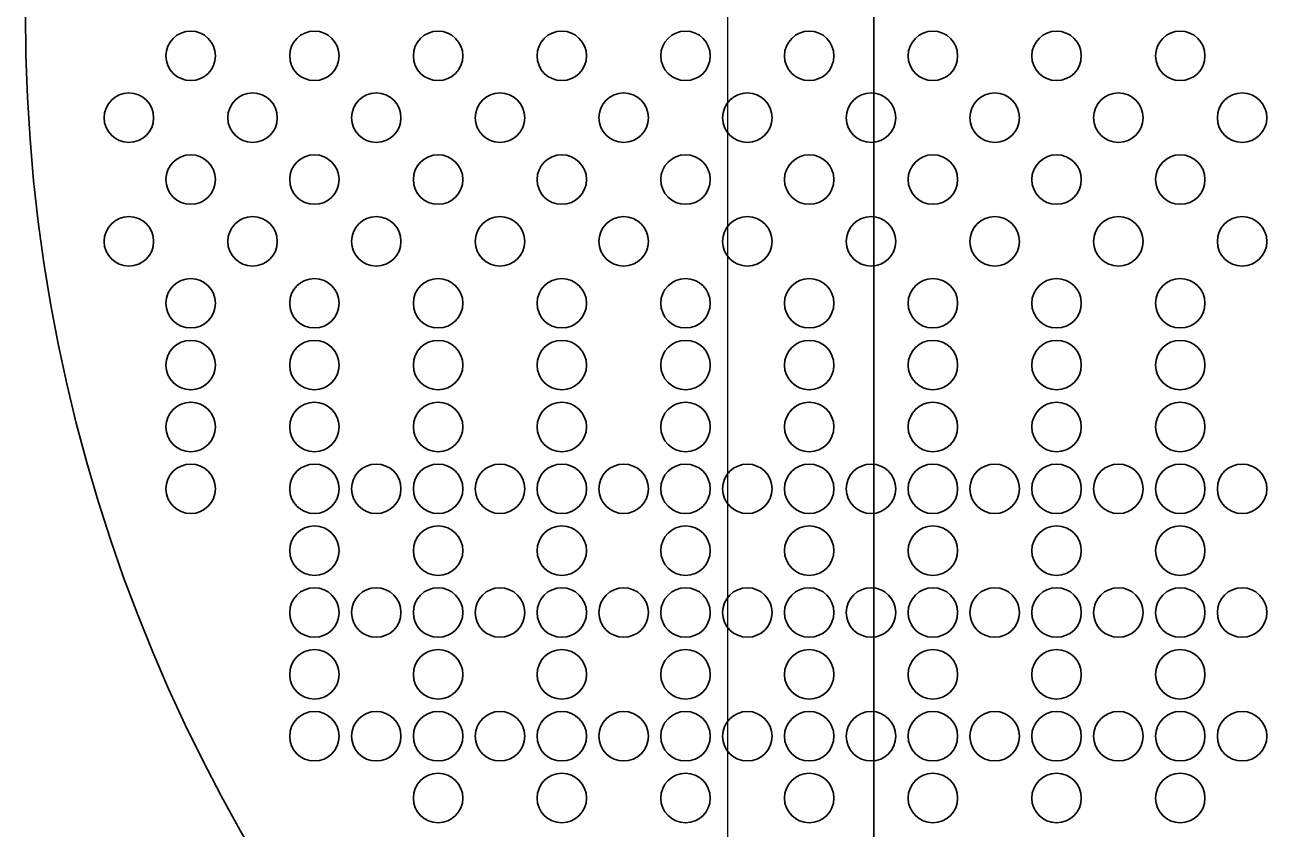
# Model space of a CAD drawing. Header units: millimetres. Extents: x -10 to 278, y -282 to -15.
# Drawn here: x 11.6 to 112.5, y -214 to -149 of the extents above; entities that cross this region are included whole.
import ezdxf

# ---------------------------------------------------------------- set-up
doc = ezdxf.new("R2010")
doc.units = ezdxf.units.MM
doc.header["$MEASUREMENT"] = 0
doc.layers.add('Layer 1', color=7, linetype='Continuous')
picture_1 = doc.add_image_def('image1.png', size_in_pixel=(4032, 3024))

msp = doc.modelspace()

# ---------------------------------------------------------------- linework, layer by layer
at = {"layer": 'Layer 1', "color": 222, "lineweight": 35, "true_color": 0xb81c8a}
msp.add_lwpolyline([(230.23, -253.14), (80.23, -253.14), (80.23, -43.14), (230.23, -43.14), (230.23, -253.14)], dxfattribs=at)
at = {"layer": 'Layer 1', "color": 179, "lineweight": 35, "true_color": 0x231f20}
for points, knots in [([(217.56, -130.88), (217.56, -130.88), (217.56, -55.88), (217.56, -55.88), (217.56, -55.88), (233, -55.88), (233, -55.88), (236.12, -55.88), (237.62, -52.04), (235.33, -49.93), (211.57, -28.05), (179.84, -14.68), (144.99, -14.68), (110.14, -14.68), (78.42, -28.05), (54.66, -49.93), (52.36, -52.04), (53.86, -55.88), (56.98, -55.88), (56.98, -55.88), (72.43, -55.88), (72.43, -55.88), (72.43, -55.88), (72.43, -130.88), (72.43, -130.88), (72.43, -130.88), (27.74, -130.88), (27.74, -130.88), (18.88, -130.88), (11.7, -138.03), (11.62, -146.89), (11.62, -147.26), (11.62, -147.63), (11.62, -148), (11.59, -221.33), (70.28, -280.68), (143.61, -281.42), (217.9, -282.17), (278.37, -222.18), (278.37, -148.05), (278.37, -147.67), (278.36, -147.28), (278.36, -146.89), (278.28, -138.03), (271.1, -130.88), (262.24, -130.88), (262.24, -130.88), (217.56, -130.88), (217.56, -130.88)], [0, 0, 0, 0, 1, 1, 1, 2, 2, 2, 3, 3, 3, 4, 4, 4, 5, 5, 5, 6, 6, 6, 7, 7, 7, 8, 8, 8, 9, 9, 9, 10, 10, 10, 11, 11, 11, 12, 12, 12, 13, 13, 13, 14, 14, 14, 15, 15, 15, 16, 16, 16, 16]), ([(24.99, -153.48), (23.89, -153.48), (22.99, -152.59), (22.99, -151.48), (22.99, -150.38), (23.89, -149.48), (24.99, -149.48), (26.1, -149.48), (26.99, -150.38), (26.99, -151.48), (26.99, -152.59), (26.1, -153.48), (24.99, -153.48)], [0, 0, 0, 0, 1, 1, 1, 2, 2, 2, 3, 3, 3, 4, 4, 4, 4]), ([(34.99, -153.48), (33.89, -153.48), (32.99, -152.59), (32.99, -151.48), (32.99, -150.38), (33.89, -149.48), (34.99, -149.48), (36.1, -149.48), (36.99, -150.38), (36.99, -151.48), (36.99, -152.59), (36.1, -153.48), (34.99, -153.48)], [0, 0, 0, 0, 1, 1, 1, 2, 2, 2, 3, 3, 3, 4, 4, 4, 4]), ([(44.99, -153.48), (43.89, -153.48), (42.99, -152.59), (42.99, -151.48), (42.99, -150.38), (43.89, -149.48), (44.99, -149.48), (46.1, -149.48), (46.99, -150.38), (46.99, -151.48), (46.99, -152.59), (46.1, -153.48), (44.99, -153.48)], [0, 0, 0, 0, 1, 1, 1, 2, 2, 2, 3, 3, 3, 4, 4, 4, 4]), ([(54.99, -153.48), (53.89, -153.48), (52.99, -152.59), (52.99, -151.48), (52.99, -150.38), (53.89, -149.48), (54.99, -149.48), (56.1, -149.48), (56.99, -150.38), (56.99, -151.48), (56.99, -152.59), (56.1, -153.48), (54.99, -153.48)], [0, 0, 0, 0, 1, 1, 1, 2, 2, 2, 3, 3, 3, 4, 4, 4, 4]), ([(64.99, -153.48), (63.89, -153.48), (62.99, -152.59), (62.99, -151.48), (62.99, -150.38), (63.89, -149.48), (64.99, -149.48), (66.1, -149.48), (66.99, -150.38), (66.99, -151.48), (66.99, -152.59), (66.1, -153.48), (64.99, -153.48)], [0, 0, 0, 0, 1, 1, 1, 2, 2, 2, 3, 3, 3, 4, 4, 4, 4]), ([(74.99, -153.48), (73.89, -153.48), (72.99, -152.59), (72.99, -151.48), (72.99, -150.38), (73.89, -149.48), (74.99, -149.48), (76.1, -149.48), (76.99, -150.38), (76.99, -151.48), (76.99, -152.59), (76.1, -153.48), (74.99, -153.48)], [0, 0, 0, 0, 1, 1, 1, 2, 2, 2, 3, 3, 3, 4, 4, 4, 4]), ([(84.99, -153.48), (83.89, -153.48), (82.99, -152.59), (82.99, -151.48), (82.99, -150.38), (83.89, -149.48), (84.99, -149.48), (86.1, -149.48), (86.99, -150.38), (86.99, -151.48), (86.99, -152.59), (86.1, -153.48), (84.99, -153.48)], [0, 0, 0, 0, 1, 1, 1, 2, 2, 2, 3, 3, 3, 4, 4, 4, 4]), ([(94.99, -153.48), (93.89, -153.48), (92.99, -152.59), (92.99, -151.48), (92.99, -150.38), (93.89, -149.48), (94.99, -149.48), (96.1, -149.48), (96.99, -150.38), (96.99, -151.48), (96.99, -152.59), (96.1, -153.48), (94.99, -153.48)], [0, 0, 0, 0, 1, 1, 1, 2, 2, 2, 3, 3, 3, 4, 4, 4, 4]), ([(104.99, -153.48), (103.89, -153.48), (102.99, -152.59), (102.99, -151.48), (102.99, -150.38), (103.89, -149.48), (104.99, -149.48), (106.1, -149.48), (106.99, -150.38), (106.99, -151.48), (106.99, -152.59), (106.1, -153.48), (104.99, -153.48)], [0, 0, 0, 0, 1, 1, 1, 2, 2, 2, 3, 3, 3, 4, 4, 4, 4]), ([(19.99, -158.48), (18.89, -158.48), (17.99, -157.59), (17.99, -156.48), (17.99, -155.38), (18.89, -154.48), (19.99, -154.48), (21.1, -154.48), (21.99, -155.38), (21.99, -156.48), (21.99, -157.59), (21.1, -158.48), (19.99, -158.48)], [0, 0, 0, 0, 1, 1, 1, 2, 2, 2, 3, 3, 3, 4, 4, 4, 4]), ([(29.99, -158.48), (28.89, -158.48), (27.99, -157.59), (27.99, -156.48), (27.99, -155.38), (28.89, -154.48), (29.99, -154.48), (31.1, -154.48), (31.99, -155.38), (31.99, -156.48), (31.99, -157.59), (31.1, -158.48), (29.99, -158.48)], [0, 0, 0, 0, 1, 1, 1, 2, 2, 2, 3, 3, 3, 4, 4, 4, 4]), ([(39.99, -158.48), (38.89, -158.48), (37.99, -157.59), (37.99, -156.48), (37.99, -155.38), (38.89, -154.48), (39.99, -154.48), (41.1, -154.48), (41.99, -155.38), (41.99, -156.48), (41.99, -157.59), (41.1, -158.48), (39.99, -158.48)], [0, 0, 0, 0, 1, 1, 1, 2, 2, 2, 3, 3, 3, 4, 4, 4, 4]), ([(49.99, -158.48), (48.89, -158.48), (47.99, -157.59), (47.99, -156.48), (47.99, -155.38), (48.89, -154.48), (49.99, -154.48), (51.1, -154.48), (51.99, -155.38), (51.99, -156.48), (51.99, -157.59), (51.1, -158.48), (49.99, -158.48)], [0, 0, 0, 0, 1, 1, 1, 2, 2, 2, 3, 3, 3, 4, 4, 4, 4]), ([(59.99, -158.48), (58.89, -158.48), (57.99, -157.59), (57.99, -156.48), (57.99, -155.38), (58.89, -154.48), (59.99, -154.48), (61.1, -154.48), (61.99, -155.38), (61.99, -156.48), (61.99, -157.59), (61.1, -158.48), (59.99, -158.48)], [0, 0, 0, 0, 1, 1, 1, 2, 2, 2, 3, 3, 3, 4, 4, 4, 4]), ([(69.99, -158.48), (68.89, -158.48), (67.99, -157.59), (67.99, -156.48), (67.99, -155.38), (68.89, -154.48), (69.99, -154.48), (71.1, -154.48), (71.99, -155.38), (71.99, -156.48), (71.99, -157.59), (71.1, -158.48), (69.99, -158.48)], [0, 0, 0, 0, 1, 1, 1, 2, 2, 2, 3, 3, 3, 4, 4, 4, 4]), ([(79.99, -158.48), (78.89, -158.48), (77.99, -157.59), (77.99, -156.48), (77.99, -155.38), (78.89, -154.48), (79.99, -154.48), (81.1, -154.48), (81.99, -155.38), (81.99, -156.48), (81.99, -157.59), (81.1, -158.48), (79.99, -158.48)], [0, 0, 0, 0, 1, 1, 1, 2, 2, 2, 3, 3, 3, 4, 4, 4, 4]), ([(89.99, -158.48), (88.89, -158.48), (87.99, -157.59), (87.99, -156.48), (87.99, -155.38), (88.89, -154.48), (89.99, -154.48), (91.1, -154.48), (91.99, -155.38), (91.99, -156.48), (91.99, -157.59), (91.1, -158.48), (89.99, -158.48)], [0, 0, 0, 0, 1, 1, 1, 2, 2, 2, 3, 3, 3, 4, 4, 4, 4]), ([(99.99, -158.48), (98.89, -158.48), (97.99, -157.59), (97.99, -156.48), (97.99, -155.38), (98.89, -154.48), (99.99, -154.48), (101.1, -154.48), (101.99, -155.38), (101.99, -156.48), (101.99, -157.59), (101.1, -158.48), (99.99, -158.48)], [0, 0, 0, 0, 1, 1, 1, 2, 2, 2, 3, 3, 3, 4, 4, 4, 4]), ([(109.99, -158.48), (108.89, -158.48), (107.99, -157.59), (107.99, -156.48), (107.99, -155.38), (108.89, -154.48), (109.99, -154.48), (111.1, -154.48), (111.99, -155.38), (111.99, -156.48), (111.99, -157.59), (111.1, -158.48), (109.99, -158.48)], [0, 0, 0, 0, 1, 1, 1, 2, 2, 2, 3, 3, 3, 4, 4, 4, 4]), ([(24.99, -163.48), (23.89, -163.48), (22.99, -162.59), (22.99, -161.48), (22.99, -160.38), (23.89, -159.48), (24.99, -159.48), (26.1, -159.48), (26.99, -160.38), (26.99, -161.48), (26.99, -162.59), (26.1, -163.48), (24.99, -163.48)], [0, 0, 0, 0, 1, 1, 1, 2, 2, 2, 3, 3, 3, 4, 4, 4, 4]), ([(34.99, -163.48), (33.89, -163.48), (32.99, -162.59), (32.99, -161.48), (32.99, -160.38), (33.89, -159.48), (34.99, -159.48), (36.1, -159.48), (36.99, -160.38), (36.99, -161.48), (36.99, -162.59), (36.1, -163.48), (34.99, -163.48)], [0, 0, 0, 0, 1, 1, 1, 2, 2, 2, 3, 3, 3, 4, 4, 4, 4]), ([(44.99, -163.48), (43.89, -163.48), (42.99, -162.59), (42.99, -161.48), (42.99, -160.38), (43.89, -159.48), (44.99, -159.48), (46.1, -159.48), (46.99, -160.38), (46.99, -161.48), (46.99, -162.59), (46.1, -163.48), (44.99, -163.48)], [0, 0, 0, 0, 1, 1, 1, 2, 2, 2, 3, 3, 3, 4, 4, 4, 4]), ([(54.99, -163.48), (53.89, -163.48), (52.99, -162.59), (52.99, -161.48), (52.99, -160.38), (53.89, -159.48), (54.99, -159.48), (56.1, -159.48), (56.99, -160.38), (56.99, -161.48), (56.99, -162.59), (56.1, -163.48), (54.99, -163.48)], [0, 0, 0, 0, 1, 1, 1, 2, 2, 2, 3, 3, 3, 4, 4, 4, 4]), ([(64.99, -163.48), (63.89, -163.48), (62.99, -162.59), (62.99, -161.48), (62.99, -160.38), (63.89, -159.48), (64.99, -159.48), (66.1, -159.48), (66.99, -160.38), (66.99, -161.48), (66.99, -162.59), (66.1, -163.48), (64.99, -163.48)], [0, 0, 0, 0, 1, 1, 1, 2, 2, 2, 3, 3, 3, 4, 4, 4, 4]), ([(74.99, -163.48), (73.89, -163.48), (72.99, -162.59), (72.99, -161.48), (72.99, -160.38), (73.89, -159.48), (74.99, -159.48), (76.1, -159.48), (76.99, -160.38), (76.99, -161.48), (76.99, -162.59), (76.1, -163.48), (74.99, -163.48)], [0, 0, 0, 0, 1, 1, 1, 2, 2, 2, 3, 3, 3, 4, 4, 4, 4]), ([(84.99, -163.48), (83.89, -163.48), (82.99, -162.59), (82.99, -161.48), (82.99, -160.38), (83.89, -159.48), (84.99, -159.48), (86.1, -159.48), (86.99, -160.38), (86.99, -161.48), (86.99, -162.59), (86.1, -163.48), (84.99, -163.48)], [0, 0, 0, 0, 1, 1, 1, 2, 2, 2, 3, 3, 3, 4, 4, 4, 4]), ([(94.99, -163.48), (93.89, -163.48), (92.99, -162.59), (92.99, -161.48), (92.99, -160.38), (93.89, -159.48), (94.99, -159.48), (96.1, -159.48), (96.99, -160.38), (96.99, -161.48), (96.99, -162.59), (96.1, -163.48), (94.99, -163.48)], [0, 0, 0, 0, 1, 1, 1, 2, 2, 2, 3, 3, 3, 4, 4, 4, 4]), ([(104.99, -163.48), (103.89, -163.48), (102.99, -162.59), (102.99, -161.48), (102.99, -160.38), (103.89, -159.48), (104.99, -159.48), (106.1, -159.48), (106.99, -160.38), (106.99, -161.48), (106.99, -162.59), (106.1, -163.48), (104.99, -163.48)], [0, 0, 0, 0, 1, 1, 1, 2, 2, 2, 3, 3, 3, 4, 4, 4, 4]), ([(19.99, -168.48), (18.89, -168.48), (17.99, -167.59), (17.99, -166.48), (17.99, -165.38), (18.89, -164.48), (19.99, -164.48), (21.1, -164.48), (21.99, -165.38), (21.99, -166.48), (21.99, -167.59), (21.1, -168.48), (19.99, -168.48)], [0, 0, 0, 0, 1, 1, 1, 2, 2, 2, 3, 3, 3, 4, 4, 4, 4]), ([(29.99, -168.48), (28.89, -168.48), (27.99, -167.59), (27.99, -166.48), (27.99, -165.38), (28.89, -164.48), (29.99, -164.48), (31.1, -164.48), (31.99, -165.38), (31.99, -166.48), (31.99, -167.59), (31.1, -168.48), (29.99, -168.48)], [0, 0, 0, 0, 1, 1, 1, 2, 2, 2, 3, 3, 3, 4, 4, 4, 4]), ([(39.99, -168.48), (38.89, -168.48), (37.99, -167.59), (37.99, -166.48), (37.99, -165.38), (38.89, -164.48), (39.99, -164.48), (41.1, -164.48), (41.99, -165.38), (41.99, -166.48), (41.99, -167.59), (41.1, -168.48), (39.99, -168.48)], [0, 0, 0, 0, 1, 1, 1, 2, 2, 2, 3, 3, 3, 4, 4, 4, 4]), ([(49.99, -168.48), (48.89, -168.48), (47.99, -167.59), (47.99, -166.48), (47.99, -165.38), (48.89, -164.48), (49.99, -164.48), (51.1, -164.48), (51.99, -165.38), (51.99, -166.48), (51.99, -167.59), (51.1, -168.48), (49.99, -168.48)], [0, 0, 0, 0, 1, 1, 1, 2, 2, 2, 3, 3, 3, 4, 4, 4, 4]), ([(59.99, -168.48), (58.89, -168.48), (57.99, -167.59), (57.99, -166.48), (57.99, -165.38), (58.89, -164.48), (59.99, -164.48), (61.1, -164.48), (61.99, -165.38), (61.99, -166.48), (61.99, -167.59), (61.1, -168.48), (59.99, -168.48)], [0, 0, 0, 0, 1, 1, 1, 2, 2, 2, 3, 3, 3, 4, 4, 4, 4]), ([(69.99, -168.48), (68.89, -168.48), (67.99, -167.59), (67.99, -166.48), (67.99, -165.38), (68.89, -164.48), (69.99, -164.48), (71.1, -164.48), (71.99, -165.38), (71.99, -166.48), (71.99, -167.59), (71.1, -168.48), (69.99, -168.48)], [0, 0, 0, 0, 1, 1, 1, 2, 2, 2, 3, 3, 3, 4, 4, 4, 4]), ([(79.99, -168.48), (78.89, -168.48), (77.99, -167.59), (77.99, -166.48), (77.99, -165.38), (78.89, -164.48), (79.99, -164.48), (81.1, -164.48), (81.99, -165.38), (81.99, -166.48), (81.99, -167.59), (81.1, -168.48), (79.99, -168.48)], [0, 0, 0, 0, 1, 1, 1, 2, 2, 2, 3, 3, 3, 4, 4, 4, 4]), ([(89.99, -168.48), (88.89, -168.48), (87.99, -167.59), (87.99, -166.48), (87.99, -165.38), (88.89, -164.48), (89.99, -164.48), (91.1, -164.48), (91.99, -165.38), (91.99, -166.48), (91.99, -167.59), (91.1, -168.48), (89.99, -168.48)], [0, 0, 0, 0, 1, 1, 1, 2, 2, 2, 3, 3, 3, 4, 4, 4, 4]), ([(99.99, -168.48), (98.89, -168.48), (97.99, -167.59), (97.99, -166.48), (97.99, -165.38), (98.89, -164.48), (99.99, -164.48), (101.1, -164.48), (101.99, -165.38), (101.99, -166.48), (101.99, -167.59), (101.1, -168.48), (99.99, -168.48)], [0, 0, 0, 0, 1, 1, 1, 2, 2, 2, 3, 3, 3, 4, 4, 4, 4]), ([(109.99, -168.48), (108.89, -168.48), (107.99, -167.59), (107.99, -166.48), (107.99, -165.38), (108.89, -164.48), (109.99, -164.48), (111.1, -164.48), (111.99, -165.38), (111.99, -166.48), (111.99, -167.59), (111.1, -168.48), (109.99, -168.48)], [0, 0, 0, 0, 1, 1, 1, 2, 2, 2, 3, 3, 3, 4, 4, 4, 4]), ([(24.99, -173.48), (23.89, -173.48), (22.99, -172.59), (22.99, -171.48), (22.99, -170.38), (23.89, -169.48), (24.99, -169.48), (26.1, -169.48), (26.99, -170.38), (26.99, -171.48), (26.99, -172.59), (26.1, -173.48), (24.99, -173.48)], [0, 0, 0, 0, 1, 1, 1, 2, 2, 2, 3, 3, 3, 4, 4, 4, 4]), ([(34.99, -173.48), (33.89, -173.48), (32.99, -172.59), (32.99, -171.48), (32.99, -170.38), (33.89, -169.48), (34.99, -169.48), (36.1, -169.48), (36.99, -170.38), (36.99, -171.48), (36.99, -172.59), (36.1, -173.48), (34.99, -173.48)], [0, 0, 0, 0, 1, 1, 1, 2, 2, 2, 3, 3, 3, 4, 4, 4, 4]), ([(44.99, -173.48), (43.89, -173.48), (42.99, -172.59), (42.99, -171.48), (42.99, -170.38), (43.89, -169.48), (44.99, -169.48), (46.1, -169.48), (46.99, -170.38), (46.99, -171.48), (46.99, -172.59), (46.1, -173.48), (44.99, -173.48)], [0, 0, 0, 0, 1, 1, 1, 2, 2, 2, 3, 3, 3, 4, 4, 4, 4]), ([(54.99, -173.48), (53.89, -173.48), (52.99, -172.59), (52.99, -171.48), (52.99, -170.38), (53.89, -169.48), (54.99, -169.48), (56.1, -169.48), (56.99, -170.38), (56.99, -171.48), (56.99, -172.59), (56.1, -173.48), (54.99, -173.48)], [0, 0, 0, 0, 1, 1, 1, 2, 2, 2, 3, 3, 3, 4, 4, 4, 4]), ([(64.99, -173.48), (63.89, -173.48), (62.99, -172.59), (62.99, -171.48), (62.99, -170.38), (63.89, -169.48), (64.99, -169.48), (66.1, -169.48), (66.99, -170.38), (66.99, -171.48), (66.99, -172.59), (66.1, -173.48), (64.99, -173.48)], [0, 0, 0, 0, 1, 1, 1, 2, 2, 2, 3, 3, 3, 4, 4, 4, 4]), ([(74.99, -173.48), (73.89, -173.48), (72.99, -172.59), (72.99, -171.48), (72.99, -170.38), (73.89, -169.48), (74.99, -169.48), (76.1, -169.48), (76.99, -170.38), (76.99, -171.48), (76.99, -172.59), (76.1, -173.48), (74.99, -173.48)], [0, 0, 0, 0, 1, 1, 1, 2, 2, 2, 3, 3, 3, 4, 4, 4, 4]), ([(84.99, -173.48), (83.89, -173.48), (82.99, -172.59), (82.99, -171.48), (82.99, -170.38), (83.89, -169.48), (84.99, -169.48), (86.1, -169.48), (86.99, -170.38), (86.99, -171.48), (86.99, -172.59), (86.1, -173.48), (84.99, -173.48)], [0, 0, 0, 0, 1, 1, 1, 2, 2, 2, 3, 3, 3, 4, 4, 4, 4]), ([(94.99, -173.48), (93.89, -173.48), (92.99, -172.59), (92.99, -171.48), (92.99, -170.38), (93.89, -169.48), (94.99, -169.48), (96.1, -169.48), (96.99, -170.38), (96.99, -171.48), (96.99, -172.59), (96.1, -173.48), (94.99, -173.48)], [0, 0, 0, 0, 1, 1, 1, 2, 2, 2, 3, 3, 3, 4, 4, 4, 4]), ([(104.99, -173.48), (103.89, -173.48), (102.99, -172.59), (102.99, -171.48), (102.99, -170.38), (103.89, -169.48), (104.99, -169.48), (106.1, -169.48), (106.99, -170.38), (106.99, -171.48), (106.99, -172.59), (106.1, -173.48), (104.99, -173.48)], [0, 0, 0, 0, 1, 1, 1, 2, 2, 2, 3, 3, 3, 4, 4, 4, 4]), ([(24.99, -178.48), (23.89, -178.48), (22.99, -177.59), (22.99, -176.48), (22.99, -175.38), (23.89, -174.48), (24.99, -174.48), (26.1, -174.48), (26.99, -175.38), (26.99, -176.48), (26.99, -177.59), (26.1, -178.48), (24.99, -178.48)], [0, 0, 0, 0, 1, 1, 1, 2, 2, 2, 3, 3, 3, 4, 4, 4, 4]), ([(34.99, -178.48), (33.89, -178.48), (32.99, -177.59), (32.99, -176.48), (32.99, -175.38), (33.89, -174.48), (34.99, -174.48), (36.1, -174.48), (36.99, -175.38), (36.99, -176.48), (36.99, -177.59), (36.1, -178.48), (34.99, -178.48)], [0, 0, 0, 0, 1, 1, 1, 2, 2, 2, 3, 3, 3, 4, 4, 4, 4]), ([(44.99, -178.48), (43.89, -178.48), (42.99, -177.59), (42.99, -176.48), (42.99, -175.38), (43.89, -174.48), (44.99, -174.48), (46.1, -174.48), (46.99, -175.38), (46.99, -176.48), (46.99, -177.59), (46.1, -178.48), (44.99, -178.48)], [0, 0, 0, 0, 1, 1, 1, 2, 2, 2, 3, 3, 3, 4, 4, 4, 4]), ([(54.99, -178.48), (53.89, -178.48), (52.99, -177.59), (52.99, -176.48), (52.99, -175.38), (53.89, -174.48), (54.99, -174.48), (56.1, -174.48), (56.99, -175.38), (56.99, -176.48), (56.99, -177.59), (56.1, -178.48), (54.99, -178.48)], [0, 0, 0, 0, 1, 1, 1, 2, 2, 2, 3, 3, 3, 4, 4, 4, 4]), ([(64.99, -178.48), (63.89, -178.48), (62.99, -177.59), (62.99, -176.48), (62.99, -175.38), (63.89, -174.48), (64.99, -174.48), (66.1, -174.48), (66.99, -175.38), (66.99, -176.48), (66.99, -177.59), (66.1, -178.48), (64.99, -178.48)], [0, 0, 0, 0, 1, 1, 1, 2, 2, 2, 3, 3, 3, 4, 4, 4, 4]), ([(74.99, -178.48), (73.89, -178.48), (72.99, -177.59), (72.99, -176.48), (72.99, -175.38), (73.89, -174.48), (74.99, -174.48), (76.1, -174.48), (76.99, -175.38), (76.99, -176.48), (76.99, -177.59), (76.1, -178.48), (74.99, -178.48)], [0, 0, 0, 0, 1, 1, 1, 2, 2, 2, 3, 3, 3, 4, 4, 4, 4]), ([(84.99, -178.48), (83.89, -178.48), (82.99, -177.59), (82.99, -176.48), (82.99, -175.38), (83.89, -174.48), (84.99, -174.48), (86.1, -174.48), (86.99, -175.38), (86.99, -176.48), (86.99, -177.59), (86.1, -178.48), (84.99, -178.48)], [0, 0, 0, 0, 1, 1, 1, 2, 2, 2, 3, 3, 3, 4, 4, 4, 4]), ([(94.99, -178.48), (93.89, -178.48), (92.99, -177.59), (92.99, -176.48), (92.99, -175.38), (93.89, -174.48), (94.99, -174.48), (96.1, -174.48), (96.99, -175.38), (96.99, -176.48), (96.99, -177.59), (96.1, -178.48), (94.99, -178.48)], [0, 0, 0, 0, 1, 1, 1, 2, 2, 2, 3, 3, 3, 4, 4, 4, 4]), ([(104.99, -178.48), (103.89, -178.48), (102.99, -177.59), (102.99, -176.48), (102.99, -175.38), (103.89, -174.48), (104.99, -174.48), (106.1, -174.48), (106.99, -175.38), (106.99, -176.48), (106.99, -177.59), (106.1, -178.48), (104.99, -178.48)], [0, 0, 0, 0, 1, 1, 1, 2, 2, 2, 3, 3, 3, 4, 4, 4, 4]), ([(24.99, -183.48), (23.89, -183.48), (22.99, -182.59), (22.99, -181.48), (22.99, -180.38), (23.89, -179.48), (24.99, -179.48), (26.1, -179.48), (26.99, -180.38), (26.99, -181.48), (26.99, -182.59), (26.1, -183.48), (24.99, -183.48)], [0, 0, 0, 0, 1, 1, 1, 2, 2, 2, 3, 3, 3, 4, 4, 4, 4]), ([(34.99, -183.48), (33.89, -183.48), (32.99, -182.59), (32.99, -181.48), (32.99, -180.38), (33.89, -179.48), (34.99, -179.48), (36.1, -179.48), (36.99, -180.38), (36.99, -181.48), (36.99, -182.59), (36.1, -183.48), (34.99, -183.48)], [0, 0, 0, 0, 1, 1, 1, 2, 2, 2, 3, 3, 3, 4, 4, 4, 4]), ([(44.99, -183.48), (43.89, -183.48), (42.99, -182.59), (42.99, -181.48), (42.99, -180.38), (43.89, -179.48), (44.99, -179.48), (46.1, -179.48), (46.99, -180.38), (46.99, -181.48), (46.99, -182.59), (46.1, -183.48), (44.99, -183.48)], [0, 0, 0, 0, 1, 1, 1, 2, 2, 2, 3, 3, 3, 4, 4, 4, 4]), ([(54.99, -183.48), (53.89, -183.48), (52.99, -182.59), (52.99, -181.48), (52.99, -180.38), (53.89, -179.48), (54.99, -179.48), (56.1, -179.48), (56.99, -180.38), (56.99, -181.48), (56.99, -182.59), (56.1, -183.48), (54.99, -183.48)], [0, 0, 0, 0, 1, 1, 1, 2, 2, 2, 3, 3, 3, 4, 4, 4, 4]), ([(64.99, -183.48), (63.89, -183.48), (62.99, -182.59), (62.99, -181.48), (62.99, -180.38), (63.89, -179.48), (64.99, -179.48), (66.1, -179.48), (66.99, -180.38), (66.99, -181.48), (66.99, -182.59), (66.1, -183.48), (64.99, -183.48)], [0, 0, 0, 0, 1, 1, 1, 2, 2, 2, 3, 3, 3, 4, 4, 4, 4]), ([(74.99, -183.48), (73.89, -183.48), (72.99, -182.59), (72.99, -181.48), (72.99, -180.38), (73.89, -179.48), (74.99, -179.48), (76.1, -179.48), (76.99, -180.38), (76.99, -181.48), (76.99, -182.59), (76.1, -183.48), (74.99, -183.48)], [0, 0, 0, 0, 1, 1, 1, 2, 2, 2, 3, 3, 3, 4, 4, 4, 4]), ([(84.99, -183.48), (83.89, -183.48), (82.99, -182.59), (82.99, -181.48), (82.99, -180.38), (83.89, -179.48), (84.99, -179.48), (86.1, -179.48), (86.99, -180.38), (86.99, -181.48), (86.99, -182.59), (86.1, -183.48), (84.99, -183.48)], [0, 0, 0, 0, 1, 1, 1, 2, 2, 2, 3, 3, 3, 4, 4, 4, 4]), ([(94.99, -183.48), (93.89, -183.48), (92.99, -182.59), (92.99, -181.48), (92.99, -180.38), (93.89, -179.48), (94.99, -179.48), (96.1, -179.48), (96.99, -180.38), (96.99, -181.48), (96.99, -182.59), (96.1, -183.48), (94.99, -183.48)], [0, 0, 0, 0, 1, 1, 1, 2, 2, 2, 3, 3, 3, 4, 4, 4, 4]), ([(104.99, -183.48), (103.89, -183.48), (102.99, -182.59), (102.99, -181.48), (102.99, -180.38), (103.89, -179.48), (104.99, -179.48), (106.1, -179.48), (106.99, -180.38), (106.99, -181.48), (106.99, -182.59), (106.1, -183.48), (104.99, -183.48)], [0, 0, 0, 0, 1, 1, 1, 2, 2, 2, 3, 3, 3, 4, 4, 4, 4]), ([(24.99, -188.48), (23.89, -188.48), (22.99, -187.59), (22.99, -186.48), (22.99, -185.38), (23.89, -184.48), (24.99, -184.48), (26.1, -184.48), (26.99, -185.38), (26.99, -186.48), (26.99, -187.59), (26.1, -188.48), (24.99, -188.48)], [0, 0, 0, 0, 1, 1, 1, 2, 2, 2, 3, 3, 3, 4, 4, 4, 4]), ([(34.99, -188.48), (33.89, -188.48), (32.99, -187.59), (32.99, -186.48), (32.99, -185.38), (33.89, -184.48), (34.99, -184.48), (36.1, -184.48), (36.99, -185.38), (36.99, -186.48), (36.99, -187.59), (36.1, -188.48), (34.99, -188.48)], [0, 0, 0, 0, 1, 1, 1, 2, 2, 2, 3, 3, 3, 4, 4, 4, 4]), ([(39.99, -188.48), (38.89, -188.48), (37.99, -187.59), (37.99, -186.48), (37.99, -185.38), (38.89, -184.48), (39.99, -184.48), (41.1, -184.48), (41.99, -185.38), (41.99, -186.48), (41.99, -187.59), (41.1, -188.48), (39.99, -188.48)], [0, 0, 0, 0, 1, 1, 1, 2, 2, 2, 3, 3, 3, 4, 4, 4, 4]), ([(44.99, -188.48), (43.89, -188.48), (42.99, -187.59), (42.99, -186.48), (42.99, -185.38), (43.89, -184.48), (44.99, -184.48), (46.1, -184.48), (46.99, -185.38), (46.99, -186.48), (46.99, -187.59), (46.1, -188.48), (44.99, -188.48)], [0, 0, 0, 0, 1, 1, 1, 2, 2, 2, 3, 3, 3, 4, 4, 4, 4]), ([(49.99, -188.48), (48.89, -188.48), (47.99, -187.59), (47.99, -186.48), (47.99, -185.38), (48.89, -184.48), (49.99, -184.48), (51.1, -184.48), (51.99, -185.38), (51.99, -186.48), (51.99, -187.59), (51.1, -188.48), (49.99, -188.48)], [0, 0, 0, 0, 1, 1, 1, 2, 2, 2, 3, 3, 3, 4, 4, 4, 4]), ([(54.99, -188.48), (53.89, -188.48), (52.99, -187.59), (52.99, -186.48), (52.99, -185.38), (53.89, -184.48), (54.99, -184.48), (56.1, -184.48), (56.99, -185.38), (56.99, -186.48), (56.99, -187.59), (56.1, -188.48), (54.99, -188.48)], [0, 0, 0, 0, 1, 1, 1, 2, 2, 2, 3, 3, 3, 4, 4, 4, 4]), ([(59.99, -188.48), (58.89, -188.48), (57.99, -187.59), (57.99, -186.48), (57.99, -185.38), (58.89, -184.48), (59.99, -184.48), (61.1, -184.48), (61.99, -185.38), (61.99, -186.48), (61.99, -187.59), (61.1, -188.48), (59.99, -188.48)], [0, 0, 0, 0, 1, 1, 1, 2, 2, 2, 3, 3, 3, 4, 4, 4, 4]), ([(64.99, -188.48), (63.89, -188.48), (62.99, -187.59), (62.99, -186.48), (62.99, -185.38), (63.89, -184.48), (64.99, -184.48), (66.1, -184.48), (66.99, -185.38), (66.99, -186.48), (66.99, -187.59), (66.1, -188.48), (64.99, -188.48)], [0, 0, 0, 0, 1, 1, 1, 2, 2, 2, 3, 3, 3, 4, 4, 4, 4]), ([(69.99, -188.48), (68.89, -188.48), (67.99, -187.59), (67.99, -186.48), (67.99, -185.38), (68.89, -184.48), (69.99, -184.48), (71.1, -184.48), (71.99, -185.38), (71.99, -186.48), (71.99, -187.59), (71.1, -188.48), (69.99, -188.48)], [0, 0, 0, 0, 1, 1, 1, 2, 2, 2, 3, 3, 3, 4, 4, 4, 4]), ([(74.99, -188.48), (73.89, -188.48), (72.99, -187.59), (72.99, -186.48), (72.99, -185.38), (73.89, -184.48), (74.99, -184.48), (76.1, -184.48), (76.99, -185.38), (76.99, -186.48), (76.99, -187.59), (76.1, -188.48), (74.99, -188.48)], [0, 0, 0, 0, 1, 1, 1, 2, 2, 2, 3, 3, 3, 4, 4, 4, 4]), ([(79.99, -188.48), (78.89, -188.48), (77.99, -187.59), (77.99, -186.48), (77.99, -185.38), (78.89, -184.48), (79.99, -184.48), (81.1, -184.48), (81.99, -185.38), (81.99, -186.48), (81.99, -187.59), (81.1, -188.48), (79.99, -188.48)], [0, 0, 0, 0, 1, 1, 1, 2, 2, 2, 3, 3, 3, 4, 4, 4, 4]), ([(84.99, -188.48), (83.89, -188.48), (82.99, -187.59), (82.99, -186.48), (82.99, -185.38), (83.89, -184.48), (84.99, -184.48), (86.1, -184.48), (86.99, -185.38), (86.99, -186.48), (86.99, -187.59), (86.1, -188.48), (84.99, -188.48)], [0, 0, 0, 0, 1, 1, 1, 2, 2, 2, 3, 3, 3, 4, 4, 4, 4]), ([(89.99, -188.48), (88.89, -188.48), (87.99, -187.59), (87.99, -186.48), (87.99, -185.38), (88.89, -184.48), (89.99, -184.48), (91.1, -184.48), (91.99, -185.38), (91.99, -186.48), (91.99, -187.59), (91.1, -188.48), (89.99, -188.48)], [0, 0, 0, 0, 1, 1, 1, 2, 2, 2, 3, 3, 3, 4, 4, 4, 4]), ([(94.99, -188.48), (93.89, -188.48), (92.99, -187.59), (92.99, -186.48), (92.99, -185.38), (93.89, -184.48), (94.99, -184.48), (96.1, -184.48), (96.99, -185.38), (96.99, -186.48), (96.99, -187.59), (96.1, -188.48), (94.99, -188.48)], [0, 0, 0, 0, 1, 1, 1, 2, 2, 2, 3, 3, 3, 4, 4, 4, 4]), ([(99.99, -188.48), (98.89, -188.48), (97.99, -187.59), (97.99, -186.48), (97.99, -185.38), (98.89, -184.48), (99.99, -184.48), (101.1, -184.48), (101.99, -185.38), (101.99, -186.48), (101.99, -187.59), (101.1, -188.48), (99.99, -188.48)], [0, 0, 0, 0, 1, 1, 1, 2, 2, 2, 3, 3, 3, 4, 4, 4, 4]), ([(104.99, -188.48), (103.89, -188.48), (102.99, -187.59), (102.99, -186.48), (102.99, -185.38), (103.89, -184.48), (104.99, -184.48), (106.1, -184.48), (106.99, -185.38), (106.99, -186.48), (106.99, -187.59), (106.1, -188.48), (104.99, -188.48)], [0, 0, 0, 0, 1, 1, 1, 2, 2, 2, 3, 3, 3, 4, 4, 4, 4]), ([(109.99, -188.48), (108.89, -188.48), (107.99, -187.59), (107.99, -186.48), (107.99, -185.38), (108.89, -184.48), (109.99, -184.48), (111.1, -184.48), (111.99, -185.38), (111.99, -186.48), (111.99, -187.59), (111.1, -188.48), (109.99, -188.48)], [0, 0, 0, 0, 1, 1, 1, 2, 2, 2, 3, 3, 3, 4, 4, 4, 4]), ([(34.99, -193.48), (33.89, -193.48), (32.99, -192.59), (32.99, -191.48), (32.99, -190.38), (33.89, -189.48), (34.99, -189.48), (36.1, -189.48), (36.99, -190.38), (36.99, -191.48), (36.99, -192.59), (36.1, -193.48), (34.99, -193.48)], [0, 0, 0, 0, 1, 1, 1, 2, 2, 2, 3, 3, 3, 4, 4, 4, 4]), ([(44.99, -193.48), (43.89, -193.48), (42.99, -192.59), (42.99, -191.48), (42.99, -190.38), (43.89, -189.48), (44.99, -189.48), (46.1, -189.48), (46.99, -190.38), (46.99, -191.48), (46.99, -192.59), (46.1, -193.48), (44.99, -193.48)], [0, 0, 0, 0, 1, 1, 1, 2, 2, 2, 3, 3, 3, 4, 4, 4, 4]), ([(54.99, -193.48), (53.89, -193.48), (52.99, -192.59), (52.99, -191.48), (52.99, -190.38), (53.89, -189.48), (54.99, -189.48), (56.1, -189.48), (56.99, -190.38), (56.99, -191.48), (56.99, -192.59), (56.1, -193.48), (54.99, -193.48)], [0, 0, 0, 0, 1, 1, 1, 2, 2, 2, 3, 3, 3, 4, 4, 4, 4]), ([(64.99, -193.48), (63.89, -193.48), (62.99, -192.59), (62.99, -191.48), (62.99, -190.38), (63.89, -189.48), (64.99, -189.48), (66.1, -189.48), (66.99, -190.38), (66.99, -191.48), (66.99, -192.59), (66.1, -193.48), (64.99, -193.48)], [0, 0, 0, 0, 1, 1, 1, 2, 2, 2, 3, 3, 3, 4, 4, 4, 4]), ([(74.99, -193.48), (73.89, -193.48), (72.99, -192.59), (72.99, -191.48), (72.99, -190.38), (73.89, -189.48), (74.99, -189.48), (76.1, -189.48), (76.99, -190.38), (76.99, -191.48), (76.99, -192.59), (76.1, -193.48), (74.99, -193.48)], [0, 0, 0, 0, 1, 1, 1, 2, 2, 2, 3, 3, 3, 4, 4, 4, 4]), ([(84.99, -193.48), (83.89, -193.48), (82.99, -192.59), (82.99, -191.48), (82.99, -190.38), (83.89, -189.48), (84.99, -189.48), (86.1, -189.48), (86.99, -190.38), (86.99, -191.48), (86.99, -192.59), (86.1, -193.48), (84.99, -193.48)], [0, 0, 0, 0, 1, 1, 1, 2, 2, 2, 3, 3, 3, 4, 4, 4, 4]), ([(94.99, -193.48), (93.89, -193.48), (92.99, -192.59), (92.99, -191.48), (92.99, -190.38), (93.89, -189.48), (94.99, -189.48), (96.1, -189.48), (96.99, -190.38), (96.99, -191.48), (96.99, -192.59), (96.1, -193.48), (94.99, -193.48)], [0, 0, 0, 0, 1, 1, 1, 2, 2, 2, 3, 3, 3, 4, 4, 4, 4]), ([(104.99, -193.48), (103.89, -193.48), (102.99, -192.59), (102.99, -191.48), (102.99, -190.38), (103.89, -189.48), (104.99, -189.48), (106.1, -189.48), (106.99, -190.38), (106.99, -191.48), (106.99, -192.59), (106.1, -193.48), (104.99, -193.48)], [0, 0, 0, 0, 1, 1, 1, 2, 2, 2, 3, 3, 3, 4, 4, 4, 4]), ([(34.99, -198.48), (33.89, -198.48), (32.99, -197.59), (32.99, -196.48), (32.99, -195.38), (33.89, -194.48), (34.99, -194.48), (36.1, -194.48), (36.99, -195.38), (36.99, -196.48), (36.99, -197.59), (36.1, -198.48), (34.99, -198.48)], [0, 0, 0, 0, 1, 1, 1, 2, 2, 2, 3, 3, 3, 4, 4, 4, 4]), ([(39.99, -198.48), (38.89, -198.48), (37.99, -197.59), (37.99, -196.48), (37.99, -195.38), (38.89, -194.48), (39.99, -194.48), (41.1, -194.48), (41.99, -195.38), (41.99, -196.48), (41.99, -197.59), (41.1, -198.48), (39.99, -198.48)], [0, 0, 0, 0, 1, 1, 1, 2, 2, 2, 3, 3, 3, 4, 4, 4, 4]), ([(44.99, -198.48), (43.89, -198.48), (42.99, -197.59), (42.99, -196.48), (42.99, -195.38), (43.89, -194.48), (44.99, -194.48), (46.1, -194.48), (46.99, -195.38), (46.99, -196.48), (46.99, -197.59), (46.1, -198.48), (44.99, -198.48)], [0, 0, 0, 0, 1, 1, 1, 2, 2, 2, 3, 3, 3, 4, 4, 4, 4]), ([(49.99, -198.48), (48.89, -198.48), (47.99, -197.59), (47.99, -196.48), (47.99, -195.38), (48.89, -194.48), (49.99, -194.48), (51.1, -194.48), (51.99, -195.38), (51.99, -196.48), (51.99, -197.59), (51.1, -198.48), (49.99, -198.48)], [0, 0, 0, 0, 1, 1, 1, 2, 2, 2, 3, 3, 3, 4, 4, 4, 4]), ([(54.99, -198.48), (53.89, -198.48), (52.99, -197.59), (52.99, -196.48), (52.99, -195.38), (53.89, -194.48), (54.99, -194.48), (56.1, -194.48), (56.99, -195.38), (56.99, -196.48), (56.99, -197.59), (56.1, -198.48), (54.99, -198.48)], [0, 0, 0, 0, 1, 1, 1, 2, 2, 2, 3, 3, 3, 4, 4, 4, 4]), ([(59.99, -198.48), (58.89, -198.48), (57.99, -197.59), (57.99, -196.48), (57.99, -195.38), (58.89, -194.48), (59.99, -194.48), (61.1, -194.48), (61.99, -195.38), (61.99, -196.48), (61.99, -197.59), (61.1, -198.48), (59.99, -198.48)], [0, 0, 0, 0, 1, 1, 1, 2, 2, 2, 3, 3, 3, 4, 4, 4, 4]), ([(64.99, -198.48), (63.89, -198.48), (62.99, -197.59), (62.99, -196.48), (62.99, -195.38), (63.89, -194.48), (64.99, -194.48), (66.1, -194.48), (66.99, -195.38), (66.99, -196.48), (66.99, -197.59), (66.1, -198.48), (64.99, -198.48)], [0, 0, 0, 0, 1, 1, 1, 2, 2, 2, 3, 3, 3, 4, 4, 4, 4]), ([(69.99, -198.48), (68.89, -198.48), (67.99, -197.59), (67.99, -196.48), (67.99, -195.38), (68.89, -194.48), (69.99, -194.48), (71.1, -194.48), (71.99, -195.38), (71.99, -196.48), (71.99, -197.59), (71.1, -198.48), (69.99, -198.48)], [0, 0, 0, 0, 1, 1, 1, 2, 2, 2, 3, 3, 3, 4, 4, 4, 4]), ([(74.99, -198.48), (73.89, -198.48), (72.99, -197.59), (72.99, -196.48), (72.99, -195.38), (73.89, -194.48), (74.99, -194.48), (76.1, -194.48), (76.99, -195.38), (76.99, -196.48), (76.99, -197.59), (76.1, -198.48), (74.99, -198.48)], [0, 0, 0, 0, 1, 1, 1, 2, 2, 2, 3, 3, 3, 4, 4, 4, 4]), ([(79.99, -198.48), (78.89, -198.48), (77.99, -197.59), (77.99, -196.48), (77.99, -195.38), (78.89, -194.48), (79.99, -194.48), (81.1, -194.48), (81.99, -195.38), (81.99, -196.48), (81.99, -197.59), (81.1, -198.48), (79.99, -198.48)], [0, 0, 0, 0, 1, 1, 1, 2, 2, 2, 3, 3, 3, 4, 4, 4, 4]), ([(84.99, -198.48), (83.89, -198.48), (82.99, -197.59), (82.99, -196.48), (82.99, -195.38), (83.89, -194.48), (84.99, -194.48), (86.1, -194.48), (86.99, -195.38), (86.99, -196.48), (86.99, -197.59), (86.1, -198.48), (84.99, -198.48)], [0, 0, 0, 0, 1, 1, 1, 2, 2, 2, 3, 3, 3, 4, 4, 4, 4]), ([(89.99, -198.48), (88.89, -198.48), (87.99, -197.59), (87.99, -196.48), (87.99, -195.38), (88.89, -194.48), (89.99, -194.48), (91.1, -194.48), (91.99, -195.38), (91.99, -196.48), (91.99, -197.59), (91.1, -198.48), (89.99, -198.48)], [0, 0, 0, 0, 1, 1, 1, 2, 2, 2, 3, 3, 3, 4, 4, 4, 4]), ([(94.99, -198.48), (93.89, -198.48), (92.99, -197.59), (92.99, -196.48), (92.99, -195.38), (93.89, -194.48), (94.99, -194.48), (96.1, -194.48), (96.99, -195.38), (96.99, -196.48), (96.99, -197.59), (96.1, -198.48), (94.99, -198.48)], [0, 0, 0, 0, 1, 1, 1, 2, 2, 2, 3, 3, 3, 4, 4, 4, 4]), ([(99.99, -198.48), (98.89, -198.48), (97.99, -197.59), (97.99, -196.48), (97.99, -195.38), (98.89, -194.48), (99.99, -194.48), (101.1, -194.48), (101.99, -195.38), (101.99, -196.48), (101.99, -197.59), (101.1, -198.48), (99.99, -198.48)], [0, 0, 0, 0, 1, 1, 1, 2, 2, 2, 3, 3, 3, 4, 4, 4, 4]), ([(104.99, -198.48), (103.89, -198.48), (102.99, -197.59), (102.99, -196.48), (102.99, -195.38), (103.89, -194.48), (104.99, -194.48), (106.1, -194.48), (106.99, -195.38), (106.99, -196.48), (106.99, -197.59), (106.1, -198.48), (104.99, -198.48)], [0, 0, 0, 0, 1, 1, 1, 2, 2, 2, 3, 3, 3, 4, 4, 4, 4]), ([(109.99, -198.48), (108.89, -198.48), (107.99, -197.59), (107.99, -196.48), (107.99, -195.38), (108.89, -194.48), (109.99, -194.48), (111.1, -194.48), (111.99, -195.38), (111.99, -196.48), (111.99, -197.59), (111.1, -198.48), (109.99, -198.48)], [0, 0, 0, 0, 1, 1, 1, 2, 2, 2, 3, 3, 3, 4, 4, 4, 4]), ([(34.99, -203.48), (33.89, -203.48), (32.99, -202.59), (32.99, -201.48), (32.99, -200.38), (33.89, -199.48), (34.99, -199.48), (36.1, -199.48), (36.99, -200.38), (36.99, -201.48), (36.99, -202.59), (36.1, -203.48), (34.99, -203.48)], [0, 0, 0, 0, 1, 1, 1, 2, 2, 2, 3, 3, 3, 4, 4, 4, 4]), ([(44.99, -203.48), (43.89, -203.48), (42.99, -202.59), (42.99, -201.48), (42.99, -200.38), (43.89, -199.48), (44.99, -199.48), (46.1, -199.48), (46.99, -200.38), (46.99, -201.48), (46.99, -202.59), (46.1, -203.48), (44.99, -203.48)], [0, 0, 0, 0, 1, 1, 1, 2, 2, 2, 3, 3, 3, 4, 4, 4, 4]), ([(54.99, -203.48), (53.89, -203.48), (52.99, -202.59), (52.99, -201.48), (52.99, -200.38), (53.89, -199.48), (54.99, -199.48), (56.1, -199.48), (56.99, -200.38), (56.99, -201.48), (56.99, -202.59), (56.1, -203.48), (54.99, -203.48)], [0, 0, 0, 0, 1, 1, 1, 2, 2, 2, 3, 3, 3, 4, 4, 4, 4]), ([(64.99, -203.48), (63.89, -203.48), (62.99, -202.59), (62.99, -201.48), (62.99, -200.38), (63.89, -199.48), (64.99, -199.48), (66.1, -199.48), (66.99, -200.38), (66.99, -201.48), (66.99, -202.59), (66.1, -203.48), (64.99, -203.48)], [0, 0, 0, 0, 1, 1, 1, 2, 2, 2, 3, 3, 3, 4, 4, 4, 4]), ([(74.99, -203.48), (73.89, -203.48), (72.99, -202.59), (72.99, -201.48), (72.99, -200.38), (73.89, -199.48), (74.99, -199.48), (76.1, -199.48), (76.99, -200.38), (76.99, -201.48), (76.99, -202.59), (76.1, -203.48), (74.99, -203.48)], [0, 0, 0, 0, 1, 1, 1, 2, 2, 2, 3, 3, 3, 4, 4, 4, 4]), ([(84.99, -203.48), (83.89, -203.48), (82.99, -202.59), (82.99, -201.48), (82.99, -200.38), (83.89, -199.48), (84.99, -199.48), (86.1, -199.48), (86.99, -200.38), (86.99, -201.48), (86.99, -202.59), (86.1, -203.48), (84.99, -203.48)], [0, 0, 0, 0, 1, 1, 1, 2, 2, 2, 3, 3, 3, 4, 4, 4, 4]), ([(94.99, -203.48), (93.89, -203.48), (92.99, -202.59), (92.99, -201.48), (92.99, -200.38), (93.89, -199.48), (94.99, -199.48), (96.1, -199.48), (96.99, -200.38), (96.99, -201.48), (96.99, -202.59), (96.1, -203.48), (94.99, -203.48)], [0, 0, 0, 0, 1, 1, 1, 2, 2, 2, 3, 3, 3, 4, 4, 4, 4]), ([(104.99, -203.48), (103.89, -203.48), (102.99, -202.59), (102.99, -201.48), (102.99, -200.38), (103.89, -199.48), (104.99, -199.48), (106.1, -199.48), (106.99, -200.38), (106.99, -201.48), (106.99, -202.59), (106.1, -203.48), (104.99, -203.48)], [0, 0, 0, 0, 1, 1, 1, 2, 2, 2, 3, 3, 3, 4, 4, 4, 4]), ([(34.99, -208.48), (33.89, -208.48), (32.99, -207.59), (32.99, -206.48), (32.99, -205.38), (33.89, -204.48), (34.99, -204.48), (36.1, -204.48), (36.99, -205.38), (36.99, -206.48), (36.99, -207.59), (36.1, -208.48), (34.99, -208.48)], [0, 0, 0, 0, 1, 1, 1, 2, 2, 2, 3, 3, 3, 4, 4, 4, 4]), ([(39.99, -208.48), (38.89, -208.48), (37.99, -207.59), (37.99, -206.48), (37.99, -205.38), (38.89, -204.48), (39.99, -204.48), (41.1, -204.48), (41.99, -205.38), (41.99, -206.48), (41.99, -207.59), (41.1, -208.48), (39.99, -208.48)], [0, 0, 0, 0, 1, 1, 1, 2, 2, 2, 3, 3, 3, 4, 4, 4, 4]), ([(44.99, -208.48), (43.89, -208.48), (42.99, -207.59), (42.99, -206.48), (42.99, -205.38), (43.89, -204.48), (44.99, -204.48), (46.1, -204.48), (46.99, -205.38), (46.99, -206.48), (46.99, -207.59), (46.1, -208.48), (44.99, -208.48)], [0, 0, 0, 0, 1, 1, 1, 2, 2, 2, 3, 3, 3, 4, 4, 4, 4]), ([(49.99, -208.48), (48.89, -208.48), (47.99, -207.59), (47.99, -206.48), (47.99, -205.38), (48.89, -204.48), (49.99, -204.48), (51.1, -204.48), (51.99, -205.38), (51.99, -206.48), (51.99, -207.59), (51.1, -208.48), (49.99, -208.48)], [0, 0, 0, 0, 1, 1, 1, 2, 2, 2, 3, 3, 3, 4, 4, 4, 4]), ([(54.99, -208.48), (53.89, -208.48), (52.99, -207.59), (52.99, -206.48), (52.99, -205.38), (53.89, -204.48), (54.99, -204.48), (56.1, -204.48), (56.99, -205.38), (56.99, -206.48), (56.99, -207.59), (56.1, -208.48), (54.99, -208.48)], [0, 0, 0, 0, 1, 1, 1, 2, 2, 2, 3, 3, 3, 4, 4, 4, 4]), ([(59.99, -208.48), (58.89, -208.48), (57.99, -207.59), (57.99, -206.48), (57.99, -205.38), (58.89, -204.48), (59.99, -204.48), (61.1, -204.48), (61.99, -205.38), (61.99, -206.48), (61.99, -207.59), (61.1, -208.48), (59.99, -208.48)], [0, 0, 0, 0, 1, 1, 1, 2, 2, 2, 3, 3, 3, 4, 4, 4, 4]), ([(64.99, -208.48), (63.89, -208.48), (62.99, -207.59), (62.99, -206.48), (62.99, -205.38), (63.89, -204.48), (64.99, -204.48), (66.1, -204.48), (66.99, -205.38), (66.99, -206.48), (66.99, -207.59), (66.1, -208.48), (64.99, -208.48)], [0, 0, 0, 0, 1, 1, 1, 2, 2, 2, 3, 3, 3, 4, 4, 4, 4]), ([(69.99, -208.48), (68.89, -208.48), (67.99, -207.59), (67.99, -206.48), (67.99, -205.38), (68.89, -204.48), (69.99, -204.48), (71.1, -204.48), (71.99, -205.38), (71.99, -206.48), (71.99, -207.59), (71.1, -208.48), (69.99, -208.48)], [0, 0, 0, 0, 1, 1, 1, 2, 2, 2, 3, 3, 3, 4, 4, 4, 4]), ([(74.99, -208.48), (73.89, -208.48), (72.99, -207.59), (72.99, -206.48), (72.99, -205.38), (73.89, -204.48), (74.99, -204.48), (76.1, -204.48), (76.99, -205.38), (76.99, -206.48), (76.99, -207.59), (76.1, -208.48), (74.99, -208.48)], [0, 0, 0, 0, 1, 1, 1, 2, 2, 2, 3, 3, 3, 4, 4, 4, 4]), ([(79.99, -208.48), (78.89, -208.48), (77.99, -207.59), (77.99, -206.48), (77.99, -205.38), (78.89, -204.48), (79.99, -204.48), (81.1, -204.48), (81.99, -205.38), (81.99, -206.48), (81.99, -207.59), (81.1, -208.48), (79.99, -208.48)], [0, 0, 0, 0, 1, 1, 1, 2, 2, 2, 3, 3, 3, 4, 4, 4, 4]), ([(84.99, -208.48), (83.89, -208.48), (82.99, -207.59), (82.99, -206.48), (82.99, -205.38), (83.89, -204.48), (84.99, -204.48), (86.1, -204.48), (86.99, -205.38), (86.99, -206.48), (86.99, -207.59), (86.1, -208.48), (84.99, -208.48)], [0, 0, 0, 0, 1, 1, 1, 2, 2, 2, 3, 3, 3, 4, 4, 4, 4]), ([(89.99, -208.48), (88.89, -208.48), (87.99, -207.59), (87.99, -206.48), (87.99, -205.38), (88.89, -204.48), (89.99, -204.48), (91.1, -204.48), (91.99, -205.38), (91.99, -206.48), (91.99, -207.59), (91.1, -208.48), (89.99, -208.48)], [0, 0, 0, 0, 1, 1, 1, 2, 2, 2, 3, 3, 3, 4, 4, 4, 4]), ([(94.99, -208.48), (93.89, -208.48), (92.99, -207.59), (92.99, -206.48), (92.99, -205.38), (93.89, -204.48), (94.99, -204.48), (96.1, -204.48), (96.99, -205.38), (96.99, -206.48), (96.99, -207.59), (96.1, -208.48), (94.99, -208.48)], [0, 0, 0, 0, 1, 1, 1, 2, 2, 2, 3, 3, 3, 4, 4, 4, 4]), ([(99.99, -208.48), (98.89, -208.48), (97.99, -207.59), (97.99, -206.48), (97.99, -205.38), (98.89, -204.48), (99.99, -204.48), (101.1, -204.48), (101.99, -205.38), (101.99, -206.48), (101.99, -207.59), (101.1, -208.48), (99.99, -208.48)], [0, 0, 0, 0, 1, 1, 1, 2, 2, 2, 3, 3, 3, 4, 4, 4, 4]), ([(104.99, -208.48), (103.89, -208.48), (102.99, -207.59), (102.99, -206.48), (102.99, -205.38), (103.89, -204.48), (104.99, -204.48), (106.1, -204.48), (106.99, -205.38), (106.99, -206.48), (106.99, -207.59), (106.1, -208.48), (104.99, -208.48)], [0, 0, 0, 0, 1, 1, 1, 2, 2, 2, 3, 3, 3, 4, 4, 4, 4]), ([(109.99, -208.48), (108.89, -208.48), (107.99, -207.59), (107.99, -206.48), (107.99, -205.38), (108.89, -204.48), (109.99, -204.48), (111.1, -204.48), (111.99, -205.38), (111.99, -206.48), (111.99, -207.59), (111.1, -208.48), (109.99, -208.48)], [0, 0, 0, 0, 1, 1, 1, 2, 2, 2, 3, 3, 3, 4, 4, 4, 4]), ([(44.99, -213.48), (43.89, -213.48), (42.99, -212.59), (42.99, -211.48), (42.99, -210.38), (43.89, -209.48), (44.99, -209.48), (46.1, -209.48), (46.99, -210.38), (46.99, -211.48), (46.99, -212.59), (46.1, -213.48), (44.99, -213.48)], [0, 0, 0, 0, 1, 1, 1, 2, 2, 2, 3, 3, 3, 4, 4, 4, 4]), ([(54.99, -213.48), (53.89, -213.48), (52.99, -212.59), (52.99, -211.48), (52.99, -210.38), (53.89, -209.48), (54.99, -209.48), (56.1, -209.48), (56.99, -210.38), (56.99, -211.48), (56.99, -212.59), (56.1, -213.48), (54.99, -213.48)], [0, 0, 0, 0, 1, 1, 1, 2, 2, 2, 3, 3, 3, 4, 4, 4, 4]), ([(64.99, -213.48), (63.89, -213.48), (62.99, -212.59), (62.99, -211.48), (62.99, -210.38), (63.89, -209.48), (64.99, -209.48), (66.1, -209.48), (66.99, -210.38), (66.99, -211.48), (66.99, -212.59), (66.1, -213.48), (64.99, -213.48)], [0, 0, 0, 0, 1, 1, 1, 2, 2, 2, 3, 3, 3, 4, 4, 4, 4]), ([(74.99, -213.48), (73.89, -213.48), (72.99, -212.59), (72.99, -211.48), (72.99, -210.38), (73.89, -209.48), (74.99, -209.48), (76.1, -209.48), (76.99, -210.38), (76.99, -211.48), (76.99, -212.59), (76.1, -213.48), (74.99, -213.48)], [0, 0, 0, 0, 1, 1, 1, 2, 2, 2, 3, 3, 3, 4, 4, 4, 4]), ([(84.99, -213.48), (83.89, -213.48), (82.99, -212.59), (82.99, -211.48), (82.99, -210.38), (83.89, -209.48), (84.99, -209.48), (86.1, -209.48), (86.99, -210.38), (86.99, -211.48), (86.99, -212.59), (86.1, -213.48), (84.99, -213.48)], [0, 0, 0, 0, 1, 1, 1, 2, 2, 2, 3, 3, 3, 4, 4, 4, 4]), ([(94.99, -213.48), (93.89, -213.48), (92.99, -212.59), (92.99, -211.48), (92.99, -210.38), (93.89, -209.48), (94.99, -209.48), (96.1, -209.48), (96.99, -210.38), (96.99, -211.48), (96.99, -212.59), (96.1, -213.48), (94.99, -213.48)], [0, 0, 0, 0, 1, 1, 1, 2, 2, 2, 3, 3, 3, 4, 4, 4, 4]), ([(104.99, -213.48), (103.89, -213.48), (102.99, -212.59), (102.99, -211.48), (102.99, -210.38), (103.89, -209.48), (104.99, -209.48), (106.1, -209.48), (106.99, -210.38), (106.99, -211.48), (106.99, -212.59), (106.1, -213.48), (104.99, -213.48)], [0, 0, 0, 0, 1, 1, 1, 2, 2, 2, 3, 3, 3, 4, 4, 4, 4])]:
    msp.add_open_spline(points, degree=3, knots=knots, dxfattribs=at)

# ---------------------------------------------------------------- pictures from other files: only their frames are drawn
at = {"layer": 'Layer 1'}
image = msp.add_image(picture_1, insert=(68.42, -22.61), size_in_units=(238.69, 179.02), rotation=-90, dxfattribs=at)

doc.saveas('drawing.dxf')
